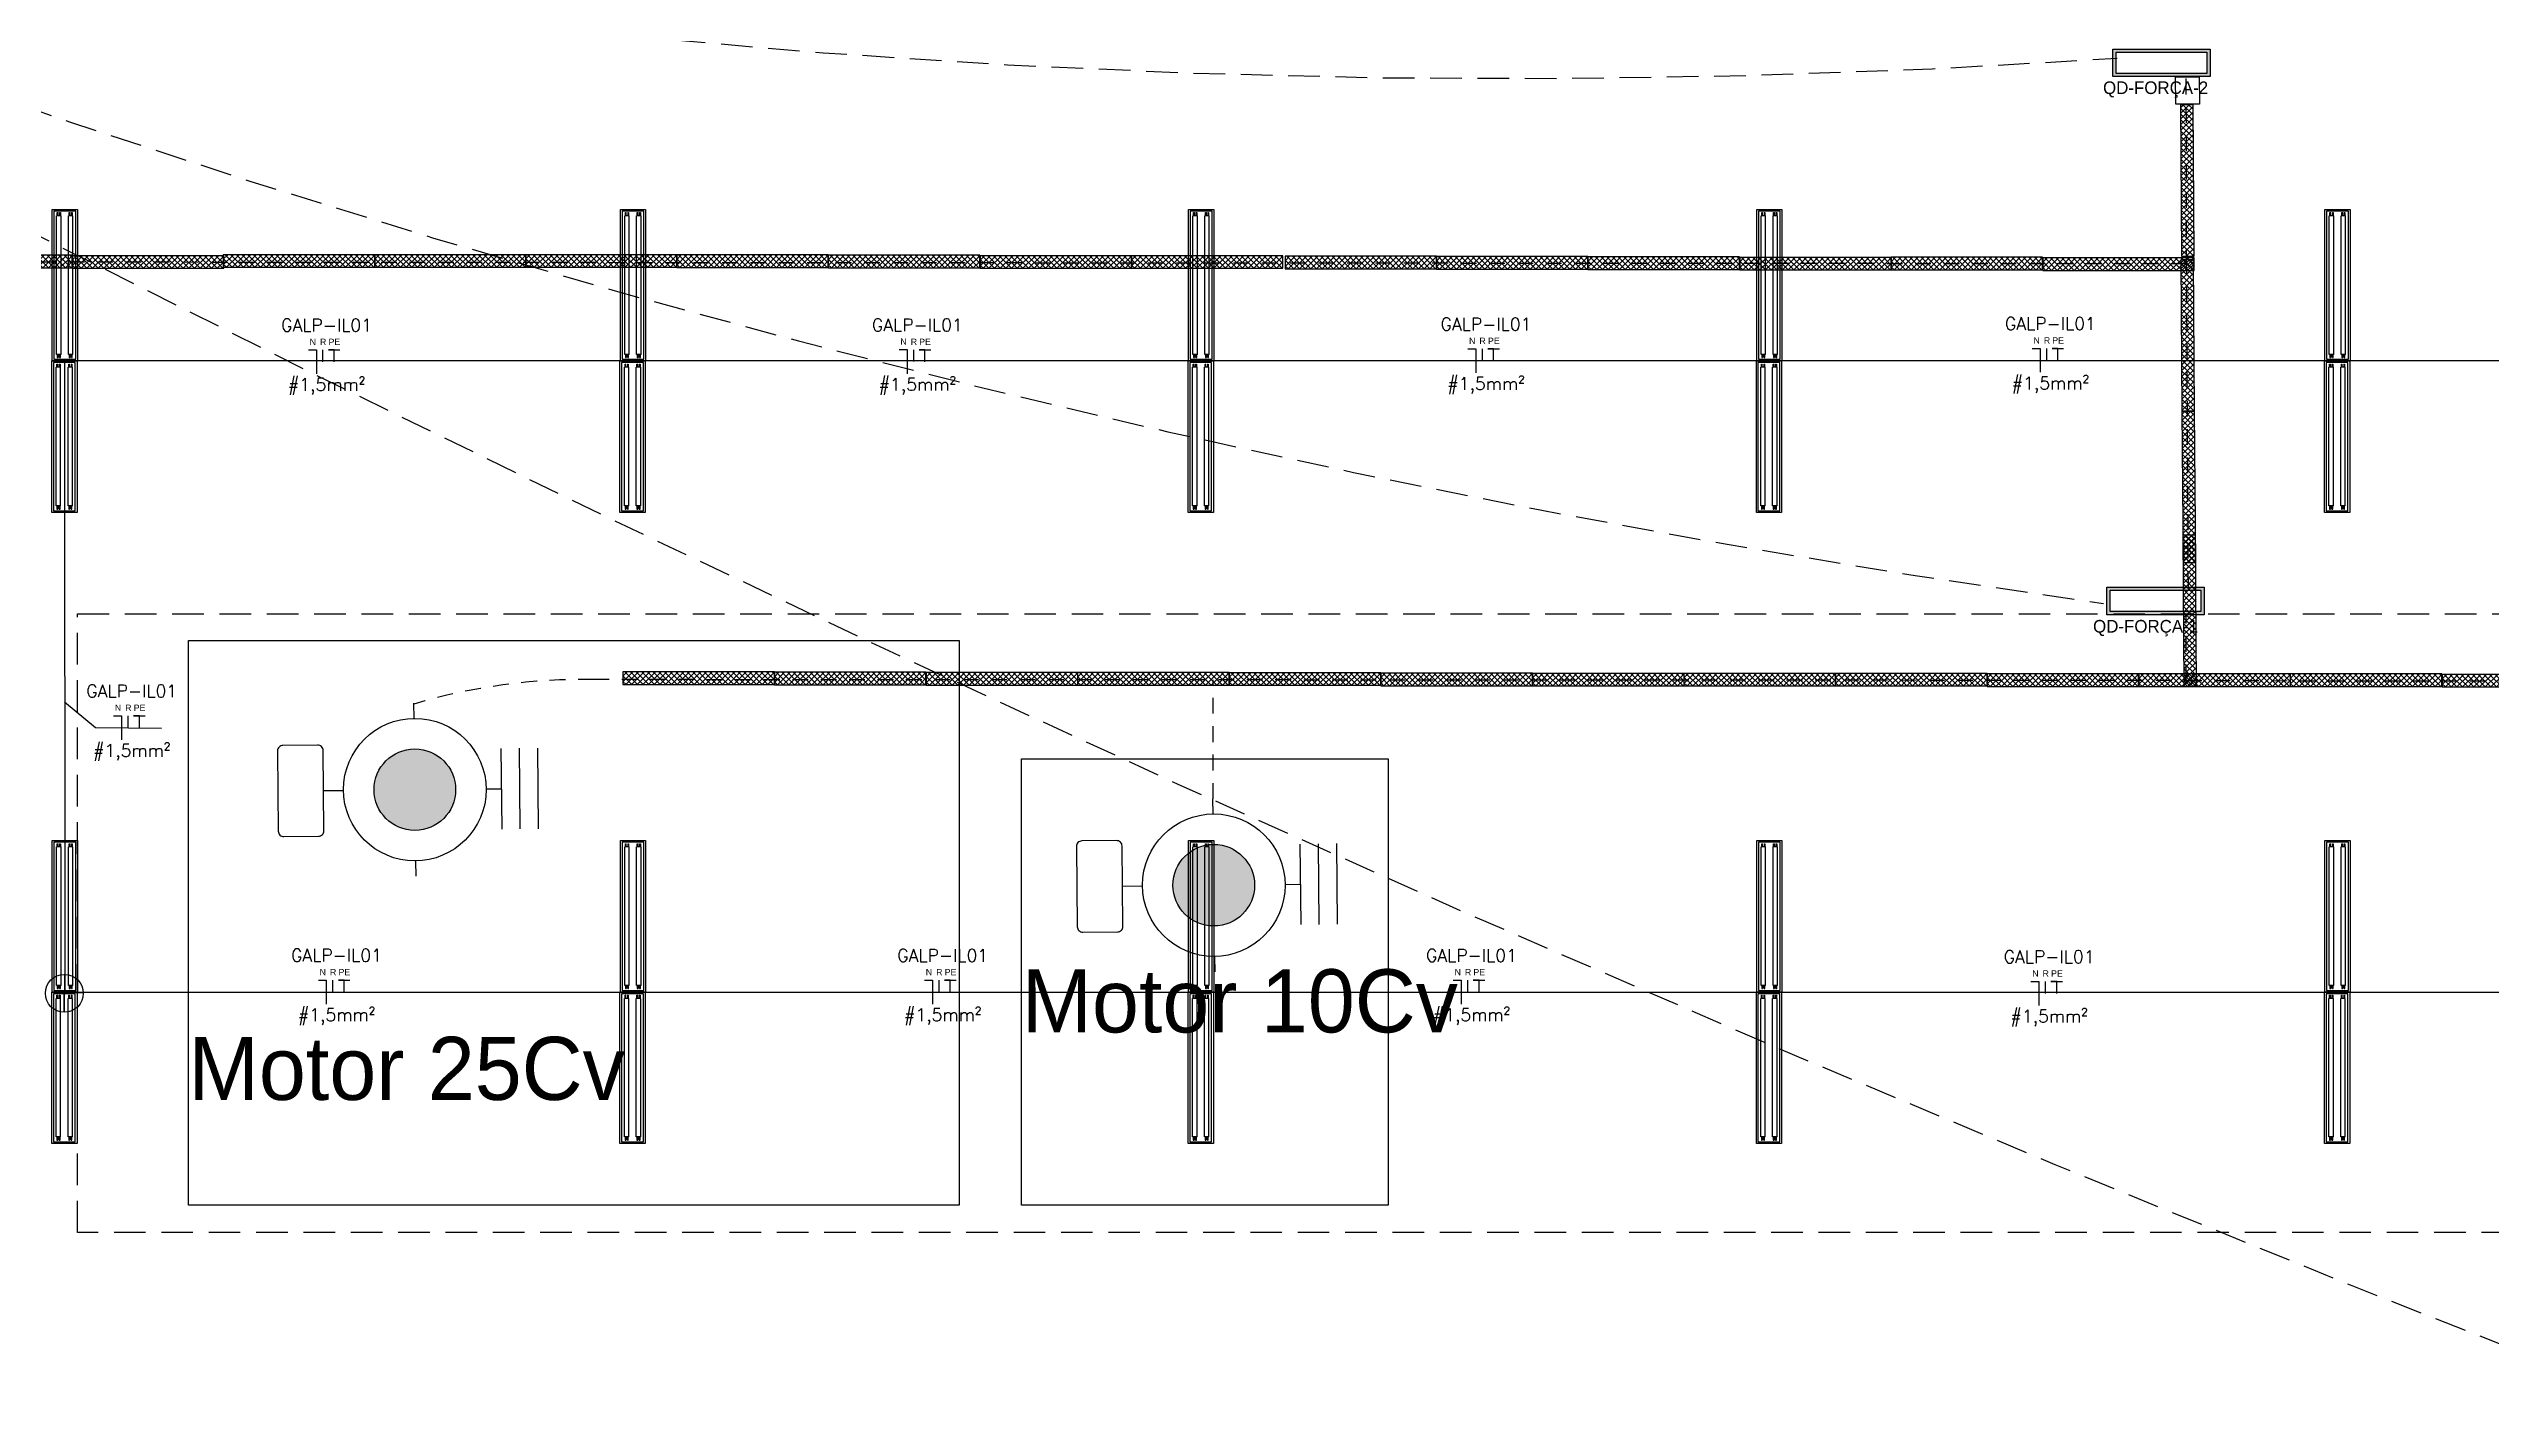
# Model space of a CAD drawing. Header units: metres. Extents: x 2442 to 5008, y 1070 to 2228.
# Drawn here: x 2476.5 to 2495.85, y 1100.09 to 1110.85 of the extents above; entities that cross this region are included whole.
import ezdxf
from ezdxf.enums import TextEntityAlignment as Align

# ---------------------------------------------------------------- set-up
doc = ezdxf.new("R2010")
doc.units = ezdxf.units.M
doc.linetypes.add('HIDDEN', pattern=[0.375, 0.25, -0.125])
doc.linetypes.add('HIDDEN2', pattern=[0.1875, 0.125, -0.0625])
for name, color, linetype in [('ARQ LAYOUT', 252, 'Continuous'), ('ARQ_ELÉTRODUTOS', 2, 'Continuous'), ('ARQ_LAYOUT', 8, 'Continuous'), ('ARQ_TOMADAS', 30, 'Continuous'), ('ELETROCALHA', 1, 'Continuous'), ('FIACAO', 7, 'Continuous'), ('HATCH_ELETRODUTOS', 7, 'Continuous'), ('INDICACAO_BIT_FIACAO', 10, 'Continuous'), ('INDICACAO_CIRCUITO_FIA', 7, 'Continuous'), ('LINHA_DE_CHAMADA', 7, 'Continuous'), ('LUMINÁRIAS RESIDENCIAL', 150, 'Continuous'), ('QGBT', 7, 'Continuous'), ('QUADROS', 102, 'Continuous')]:
    doc.layers.add(name, color=color, linetype=linetype)
doc.styles.add('ARIAL', font='arial.ttf')
doc.styles.add('LOGO 02', font='')
doc.styles.add('ROMANS', font='ROMANS.SHX')
doc.styles.get("Standard").update_dxf_attribs({"font": 'arial.ttf'})
doc.styles.get('LOGO 02').set_extended_font_data('Bella Donna')
doc.linetypes.add('ELETROCALHA', pattern='A,0.5,-0.2,["=",Standard,S=0.18,R=0,X=-0.15,Y=-0.08],0', length=0.7)

# ---------------------------------------------------------------- blocks, each defined once
blk = doc.blocks.new('*U368', base_point=(827.839, 596.659))
at = {"ltscale": 0.035}
for p, q in [((827.252, 596.745), (827.252, 596.572)), ((828.426, 596.745), (827.252, 596.745)), ((828.426, 596.572), (828.426, 596.745)), ((827.252, 596.572), (828.426, 596.572)), ((827.264, 596.718), (827.289, 596.718)), ((827.264, 596.711), (827.264, 596.718)), ((827.264, 596.711), (827.289, 596.711)), ((827.264, 596.693), (827.264, 596.7)), ((827.289, 596.7), (827.264, 596.7)), ((827.289, 596.693), (827.264, 596.693)), ((827.264, 596.624), (827.289, 596.624)), ((827.264, 596.618), (827.264, 596.624)), ((827.264, 596.618), (827.289, 596.618)), ((827.264, 596.599), (827.264, 596.606)), ((827.289, 596.606), (827.264, 596.606)), ((827.289, 596.599), (827.264, 596.599)), ((828.387, 596.723), (827.289, 596.723)), ((827.289, 596.723), (827.289, 596.688)), ((828.387, 596.688), (827.289, 596.688)), ((828.387, 596.629), (827.289, 596.629)), ((827.289, 596.629), (827.289, 596.594)), ((828.387, 596.594), (827.289, 596.594)), ((828.387, 596.723), (828.387, 596.688)), ((828.412, 596.718), (828.387, 596.718)), ((828.412, 596.711), (828.387, 596.711)), ((828.387, 596.7), (828.412, 596.7)), ((828.387, 596.693), (828.412, 596.693)), ((828.387, 596.629), (828.387, 596.594)), ((828.412, 596.624), (828.387, 596.624)), ((828.412, 596.618), (828.387, 596.618)), ((828.387, 596.606), (828.412, 596.606)), ((828.387, 596.599), (828.412, 596.599)), ((828.412, 596.711), (828.412, 596.718)), ((828.412, 596.693), (828.412, 596.7)), ((828.412, 596.618), (828.412, 596.624)), ((828.412, 596.599), (828.412, 596.606))]:
    blk.add_line(p, q, dxfattribs=at)
blk.add_lwpolyline([(827.239, 596.759), (828.439, 596.759), (828.439, 596.559), (827.239, 596.559)], close=True)
blk = doc.blocks.new('*U369')
at = {"layer": 'LUMINÁRIAS RESIDENCIAL', "ltscale": 50}
blk.add_blockref('*U368', (0, 0), dxfattribs=at)
blk = doc.blocks.new('*U370')
at = {"color": 0, "linetype": 'ByBlock', "lineweight": -2, "transparency": 16777216}
for p in [(10, 18), (15, 18), (10, 13.5), (15, 13.5), (10, 9), (15, 9), (10, 4.5), (15, 4.5), (10, 0), (15, 0)]:
    blk.add_blockref('*U369', p, dxfattribs=at)
blk = doc.blocks.new('*U371', base_point=(827.839, 596.659))
at = {"ltscale": 0.035}
for p, q in [((827.252, 596.745), (827.252, 596.572)), ((828.426, 596.745), (827.252, 596.745)), ((828.426, 596.572), (828.426, 596.745)), ((827.252, 596.572), (828.426, 596.572)), ((827.264, 596.718), (827.289, 596.718)), ((827.264, 596.711), (827.264, 596.718)), ((827.264, 596.711), (827.289, 596.711)), ((827.264, 596.693), (827.264, 596.7)), ((827.289, 596.7), (827.264, 596.7)), ((827.289, 596.693), (827.264, 596.693)), ((827.264, 596.624), (827.289, 596.624)), ((827.264, 596.618), (827.264, 596.624)), ((827.264, 596.618), (827.289, 596.618)), ((827.264, 596.599), (827.264, 596.606)), ((827.289, 596.606), (827.264, 596.606)), ((827.289, 596.599), (827.264, 596.599)), ((828.387, 596.723), (827.289, 596.723)), ((827.289, 596.723), (827.289, 596.688)), ((828.387, 596.688), (827.289, 596.688)), ((828.387, 596.629), (827.289, 596.629)), ((827.289, 596.629), (827.289, 596.594)), ((828.387, 596.594), (827.289, 596.594)), ((828.387, 596.723), (828.387, 596.688)), ((828.412, 596.718), (828.387, 596.718)), ((828.412, 596.711), (828.387, 596.711)), ((828.387, 596.7), (828.412, 596.7)), ((828.387, 596.693), (828.412, 596.693)), ((828.387, 596.629), (828.387, 596.594)), ((828.412, 596.624), (828.387, 596.624)), ((828.412, 596.618), (828.387, 596.618)), ((828.387, 596.606), (828.412, 596.606)), ((828.387, 596.599), (828.412, 596.599)), ((828.412, 596.711), (828.412, 596.718)), ((828.412, 596.693), (828.412, 596.7)), ((828.412, 596.618), (828.412, 596.624)), ((828.412, 596.599), (828.412, 596.606))]:
    blk.add_line(p, q, dxfattribs=at)
blk.add_lwpolyline([(827.239, 596.759), (828.439, 596.759), (828.439, 596.559), (827.239, 596.559)], close=True)
blk = doc.blocks.new('*U372')
at = {"layer": 'LUMINÁRIAS RESIDENCIAL', "ltscale": 50}
blk.add_blockref('*U371', (0, 0), dxfattribs=at)
blk = doc.blocks.new('*U373')
at = {"color": 0, "linetype": 'ByBlock', "lineweight": -2, "transparency": 16777216}
for p in [(10, 18), (15, 18), (10, 13.5), (15, 13.5), (10, 9), (15, 9), (10, 4.5), (15, 4.5), (10, 0), (15, 0)]:
    blk.add_blockref('*U372', p, dxfattribs=at)
blk = doc.blocks.new('A$C5c12d58d')
at = {"layer": 'ARQ_ELÉTRODUTOS'}
blk.add_circle((0, 0), 0.15, dxfattribs=at)
blk = doc.blocks.new('A$C97385c09')
at = {"layer": 'ARQ_ELÉTRODUTOS'}
for p, q in [((-0.384, -2.049), (-0.386, -2.349)), ((-0.386, -2.349), (-0.386, -2.193)), ((-0.386, -2.193), (-0.237, -2.193))]:
    blk.add_line(p, q, dxfattribs=at)
blk.add_blockref('A$C5c12d58d', (-0.386, -2.199), dxfattribs=at)
blk = doc.blocks.new('A$C48e83005')
at = {"layer": 'ARQ_ELÉTRODUTOS'}
blk.add_blockref('A$C97385c09', (0.38, 2.188), dxfattribs=at)
blk = doc.blocks.new('A$C1f97de24')
at = {"layer": 'ARQ_ELÉTRODUTOS'}
blk.add_blockref('A$C48e83005', (0, 0), dxfattribs=at)
blk = doc.blocks.new('A$C98eb1bb1')
at = {"layer": 'ARQ_ELÉTRODUTOS'}
blk.add_blockref('A$C1f97de24', (0, 0), dxfattribs=at)
blk = doc.blocks.new('G$C850AD49E')
h = blk.add_hatch(color=256)
h.dxf.hatch_style = 1
h.paths.add_polyline_path([(0.261, 0.074), (-0.261, 0.074), (-0.261, -0.074), (0.261, -0.074)])
h.paths.add_polyline_path([(0.243, 0.057), (0.243, -0.057), (-0.243, -0.057), (-0.243, 0.057)], flags=16)
for points in [[(-0.261, 0.074), (0.261, 0.074), (0.261, -0.074), (-0.261, -0.074)], [(-0.243, 0.057), (0.243, 0.057), (0.243, -0.057), (-0.243, -0.057)]]:
    blk.add_lwpolyline(points, close=True)
blk = doc.blocks.new('QD005')
blk.add_blockref('G$C850AD49E', (0, 0))
blk = doc.blocks.new('A$C5d1b4bfc')
at = {"layer": 'QUADROS', "xscale": 1.477907102973111, "yscale": 1.477907102973111, "zscale": 1.477907102973111, "rotation": 270}
blk.add_blockref('QD005', (0.768, 1.491), dxfattribs=at)
blk = doc.blocks.new('A$C73ec48bc')
at = {"layer": 'QGBT', "rotation": 270}
blk.add_blockref('A$C5d1b4bfc', (-1.502, 0.776), dxfattribs=at)
blk = doc.blocks.new('*U1136', base_point=(1427.3713, 179.8571))
h = blk.add_hatch(color=256)
h.dxf.hatch_style = 1
h.paths.add_polyline_path([(1427.3266, 179.9571, 1), (1427.4161, 179.9571, 1)])
at = {"ltscale": 0.035}
for p, q in [((1427.3272, 180.0918), (1427.4155, 180.0918)), ((1427.3272, 180.0718), (1427.4155, 180.0718)), ((1427.3272, 180.0518), (1427.4155, 180.0518))]:
    blk.add_line(p, q, dxfattribs=at)
blk.add_line((1427.3713, 179.8571), (1427.3713, 179.879))
at = {"linetype": 'ByBlock'}
for points in [[(1427.3713, 180.0353), (1427.3713, 180.0518)], [(1427.2932, 179.9571), (1427.2766, 179.9571)], [(1427.4495, 179.9571), (1427.4661, 179.9571)]]:
    blk.add_lwpolyline(points, dxfattribs=at)
blk.add_lwpolyline([(1427.3274, 179.8071), (1427.4153, 179.8071, 0.414214), (1427.4213, 179.8131), (1427.4213, 179.8511, 0.414214), (1427.4153, 179.8571), (1427.3274, 179.8571, 0.414214), (1427.3213, 179.8511), (1427.3213, 179.8131, 0.414214)], format="xyb", close=True)
at = {"ltscale": 0.035}
blk.add_circle((1427.3713, 179.9571), 0.0781, dxfattribs=at)
blk.add_circle((1427.3713, 179.9571), 0.0447)
blk = doc.blocks.new('*U1138', base_point=(1427.3713, 179.8571))
h = blk.add_hatch(color=256)
h.dxf.hatch_style = 1
h.paths.add_polyline_path([(1427.3266, 179.9571, 1), (1427.4161, 179.9571, 1)])
at = {"ltscale": 0.035}
for p, q in [((1427.3272, 180.0918), (1427.4155, 180.0918)), ((1427.3272, 180.0718), (1427.4155, 180.0718)), ((1427.3272, 180.0518), (1427.4155, 180.0518))]:
    blk.add_line(p, q, dxfattribs=at)
blk.add_line((1427.3713, 179.8571), (1427.3713, 179.879))
at = {"linetype": 'ByBlock'}
for points in [[(1427.3713, 180.0353), (1427.3713, 180.0518)], [(1427.2932, 179.9571), (1427.2766, 179.9571)], [(1427.4495, 179.9571), (1427.4661, 179.9571)]]:
    blk.add_lwpolyline(points, dxfattribs=at)
blk.add_lwpolyline([(1427.3274, 179.8071), (1427.4153, 179.8071, 0.414214), (1427.4213, 179.8131), (1427.4213, 179.8511, 0.414214), (1427.4153, 179.8571), (1427.3274, 179.8571, 0.414214), (1427.3213, 179.8511), (1427.3213, 179.8131, 0.414214)], format="xyb", close=True)
at = {"ltscale": 0.035}
blk.add_circle((1427.3713, 179.9571), 0.0781, dxfattribs=at)
blk.add_circle((1427.3713, 179.9571), 0.0447)

msp = doc.modelspace()

# ---------------------------------------------------------------- hatches: boundary and pattern name
at = {"layer": 'HATCH_ELETRODUTOS'}
h = msp.add_hatch(dxfattribs=at)
h.set_pattern_fill('ANSI37', color=140, scale=0.01, angle=-89.5846, style=0)
h.set_pattern_definition([(315.415353, (2263.31849, 2542.511207), (0.0222873009, 0.0226127999), []), (45.415353, (2263.31849, 2542.511207), (-0.0226127999, 0.0222873009), [])])
h.paths.add_polyline_path([(2493.386, 1110.401), (2493.395, 1109.201), (2493.495, 1109.202), (2493.486, 1110.402)])
h = msp.add_hatch(dxfattribs=at)
h.set_pattern_fill('ANSI37', color=140, scale=0.01, style=0)
h.set_pattern_definition([(45, (1041.748236, 889.42914), (-0.0224506403, 0.0224506403), []), (135, (1041.748236, 889.42914), (-0.0224506403, -0.0224506403), [])])
h.paths.add_polyline_path([(2475.488, 1109.109), (2476.688, 1109.109), (2476.688, 1109.209), (2475.488, 1109.209)])
h = msp.add_hatch(dxfattribs=at)
h.set_pattern_fill('ANSI37', color=140, scale=0.01, style=0)
h.set_pattern_definition([(45, (1042.948687, 889.426276), (-0.0224506403, 0.0224506403), []), (135, (1042.948687, 889.426276), (-0.0224506403, -0.0224506403), [])])
h.paths.add_polyline_path([(2476.689, 1109.106), (2477.889, 1109.106), (2477.889, 1109.206), (2476.689, 1109.206)])
h = msp.add_hatch(dxfattribs=at)
h.set_pattern_fill('ANSI37', color=140, scale=0.01, style=0)
h.set_pattern_definition([(45, (1044.144886, 889.43451), (-0.0224506403, 0.0224506403), []), (135, (1044.144886, 889.43451), (-0.0224506403, -0.0224506403), [])])
h.paths.add_polyline_path([(2477.885, 1109.114), (2479.085, 1109.114), (2479.085, 1109.214), (2477.885, 1109.214)])
h = msp.add_hatch(dxfattribs=at)
h.set_pattern_fill('ANSI37', color=140, scale=0.01, style=0)
h.set_pattern_definition([(45, (1045.343677, 889.434668), (-0.0224506403, 0.0224506403), []), (135, (1045.343677, 889.434668), (-0.0224506403, -0.0224506403), [])])
h.paths.add_polyline_path([(2479.084, 1109.114), (2480.284, 1109.114), (2480.284, 1109.214), (2479.084, 1109.214)])
h = msp.add_hatch(dxfattribs=at)
h.set_pattern_fill('ANSI37', color=140, scale=0.01, style=0)
h.set_pattern_definition([(45, (1046.538226, 889.434356), (-0.0224506403, 0.0224506403), []), (135, (1046.538226, 889.434356), (-0.0224506403, -0.0224506403), [])])
h.paths.add_polyline_path([(2480.278, 1109.114), (2481.478, 1109.114), (2481.478, 1109.214), (2480.278, 1109.214)])
h = msp.add_hatch(dxfattribs=at)
h.set_pattern_fill('ANSI37', color=140, scale=0.01, style=0)
h.set_pattern_definition([(45, (1047.736448, 889.43197), (-0.0224506403, 0.0224506403), []), (135, (1047.736448, 889.43197), (-0.0224506403, -0.0224506403), [])])
h.paths.add_polyline_path([(2481.477, 1109.112), (2482.677, 1109.112), (2482.677, 1109.212), (2481.477, 1109.212)])
h = msp.add_hatch(dxfattribs=at)
h.set_pattern_fill('ANSI37', color=140, scale=0.01, style=0)
h.set_pattern_definition([(45, (1048.936898, 889.429107), (-0.0224506403, 0.0224506403), []), (135, (1048.936898, 889.429107), (-0.0224506403, -0.0224506403), [])])
h.paths.add_polyline_path([(2482.677, 1109.109), (2483.877, 1109.109), (2483.877, 1109.209), (2482.677, 1109.209)])
h = msp.add_hatch(dxfattribs=at)
h.set_pattern_fill('ANSI37', color=140, scale=0.01, style=0)
h.set_pattern_definition([(45, (1050.13905, 889.42653), (-0.0224506403, 0.0224506403), []), (135, (1050.13905, 889.42653), (-0.0224506403, -0.0224506403), [])])
h.paths.add_polyline_path([(2483.879, 1109.106), (2485.079, 1109.106), (2485.079, 1109.206), (2483.879, 1109.206)])
h = msp.add_hatch(dxfattribs=at)
h.set_pattern_fill('ANSI37', color=140, scale=0.01, style=0)
h.set_pattern_definition([(45, (1051.33784, 889.42669), (-0.0224506403, 0.0224506403), []), (135, (1051.33784, 889.42669), (-0.0224506403, -0.0224506403), [])])
h.paths.add_polyline_path([(2485.078, 1109.106), (2486.278, 1109.106), (2486.278, 1109.206), (2485.078, 1109.206)])
h = msp.add_hatch(dxfattribs=at)
h.set_pattern_fill('ANSI37', color=140, scale=0.01, style=0)
h.set_pattern_definition([(45, (1052.554298, 889.42154), (-0.0224506403, 0.0224506403), []), (135, (1052.554298, 889.42154), (-0.0224506403, -0.0224506403), [])])
h.paths.add_polyline_path([(2486.295, 1109.101), (2487.495, 1109.101), (2487.495, 1109.201), (2486.295, 1109.201)])
h = msp.add_hatch(dxfattribs=at)
h.set_pattern_fill('ANSI37', color=140, scale=0.01, style=0)
h.set_pattern_definition([(45, (1053.75252, 889.419156), (-0.0224506403, 0.0224506403), []), (135, (1053.75252, 889.419156), (-0.0224506403, -0.0224506403), [])])
h.paths.add_polyline_path([(2487.493, 1109.099), (2488.693, 1109.099), (2488.693, 1109.199), (2487.493, 1109.199)])
h = msp.add_hatch(dxfattribs=at)
h.set_pattern_fill('ANSI37', color=140, scale=0.01, style=0)
h.set_pattern_definition([(45, (1054.95297, 889.416292), (-0.0224506403, 0.0224506403), []), (135, (1054.95297, 889.416292), (-0.0224506403, -0.0224506403), [])])
h.paths.add_polyline_path([(2488.693, 1109.096), (2489.893, 1109.096), (2489.893, 1109.196), (2488.693, 1109.196)])
h = msp.add_hatch(dxfattribs=at)
h.set_pattern_fill('ANSI37', color=140, scale=0.01, style=0)
h.set_pattern_definition([(45, (1056.15512, 889.413715), (-0.0224506403, 0.0224506403), []), (135, (1056.15512, 889.413715), (-0.0224506403, -0.0224506403), [])])
h.paths.add_polyline_path([(2489.895, 1109.093), (2491.095, 1109.093), (2491.095, 1109.193), (2489.895, 1109.193)])
h = msp.add_hatch(dxfattribs=at)
h.set_pattern_fill('ANSI37', color=140, scale=0.01, style=0)
h.set_pattern_definition([(45, (1057.353912, 889.413874), (-0.0224506403, 0.0224506403), []), (135, (1057.353912, 889.413874), (-0.0224506403, -0.0224506403), [])])
h.paths.add_polyline_path([(2491.094, 1109.094), (2492.294, 1109.094), (2492.294, 1109.194), (2491.094, 1109.194)])
h = msp.add_hatch(dxfattribs=at)
h.set_pattern_fill('ANSI37', color=140, scale=0.01, style=0)
h.set_pattern_definition([(45, (1058.555296, 889.410795), (-0.0224506403, 0.0224506403), []), (135, (1058.555296, 889.410795), (-0.0224506403, -0.0224506403), [])])
h.paths.add_polyline_path([(2492.295, 1109.09), (2493.495, 1109.09), (2493.495, 1109.19), (2492.295, 1109.19)])
h = msp.add_hatch(dxfattribs=at)
h.set_pattern_fill('ANSI37', color=140, scale=0.01, angle=-89.5846, style=0)
h.set_pattern_definition([(315.415353, (2263.32197, 2541.2825), (0.0222873009, 0.0226127999), []), (45.415353, (2263.32197, 2541.2825), (-0.0226127999, 0.0222873009), [])])
h.paths.add_polyline_path([(2493.389, 1109.172), (2493.398, 1107.973), (2493.498, 1107.973), (2493.489, 1109.173)])
h = msp.add_hatch(dxfattribs=at)
h.set_pattern_fill('ANSI37', color=140, scale=0.01, angle=-89.5846, style=0)
h.set_pattern_definition([(315.415353, (2263.33082, 2540.08374), (0.0222873009, 0.0226127999), []), (45.415353, (2263.33082, 2540.08374), (-0.0226127999, 0.0222873009), [])])
h.paths.add_polyline_path([(2493.398, 1107.974), (2493.407, 1106.774), (2493.507, 1106.774), (2493.498, 1107.974)])
h = msp.add_hatch(dxfattribs=at)
h.set_pattern_fill('ANSI37', color=140, scale=0.01, angle=-89.5846, style=0)
h.set_pattern_definition([(315.415353, (2263.33827, 2539.101514), (0.0222873009, 0.0226127999), []), (45.415353, (2263.33827, 2539.101514), (-0.0226127999, 0.0222873009), [])])
h.paths.add_polyline_path([(2493.406, 1106.991), (2493.414, 1105.792), (2493.514, 1105.792), (2493.506, 1106.992)])
h = msp.add_hatch(dxfattribs=at)
h.set_pattern_fill('ANSI37', color=140, scale=0.01, style=0)
h.set_pattern_definition([(45, (1047.30949, 886.12878), (-0.0224506403, 0.0224506403), []), (135, (1047.30949, 886.12878), (-0.0224506403, -0.0224506403), [])])
h.paths.add_polyline_path([(2481.05, 1105.808), (2482.25, 1105.808), (2482.25, 1105.908), (2481.05, 1105.908)])
h = msp.add_hatch(dxfattribs=at)
h.set_pattern_fill('ANSI37', color=140, scale=0.01, style=0)
h.set_pattern_definition([(45, (1048.50994, 886.125918), (-0.0224506403, 0.0224506403), []), (135, (1048.50994, 886.125918), (-0.0224506403, -0.0224506403), [])])
h.paths.add_polyline_path([(2482.25, 1105.806), (2483.45, 1105.806), (2483.45, 1105.906), (2482.25, 1105.906)])
h = msp.add_hatch(dxfattribs=at)
h.set_pattern_fill('ANSI37', color=140, scale=0.01, style=0)
h.set_pattern_definition([(45, (1049.71209, 886.12334), (-0.0224506403, 0.0224506403), []), (135, (1049.71209, 886.12334), (-0.0224506403, -0.0224506403), [])])
h.paths.add_polyline_path([(2483.452, 1105.803), (2484.652, 1105.803), (2484.652, 1105.903), (2483.452, 1105.903)])
h = msp.add_hatch(dxfattribs=at)
h.set_pattern_fill('ANSI37', color=140, scale=0.01, style=0)
h.set_pattern_definition([(45, (1050.91088, 886.1235), (-0.0224506403, 0.0224506403), []), (135, (1050.91088, 886.1235), (-0.0224506403, -0.0224506403), [])])
h.paths.add_polyline_path([(2484.651, 1105.803), (2485.851, 1105.803), (2485.851, 1105.903), (2484.651, 1105.903)])
h = msp.add_hatch(dxfattribs=at)
h.set_pattern_fill('ANSI37', color=140, scale=0.01, style=0)
h.set_pattern_definition([(45, (1052.112143, 886.12241), (-0.0224506403, 0.0224506403), []), (135, (1052.112143, 886.12241), (-0.0224506403, -0.0224506403), [])])
h.paths.add_polyline_path([(2485.852, 1105.802), (2487.052, 1105.802), (2487.052, 1105.902), (2485.852, 1105.902)])
h = msp.add_hatch(dxfattribs=at)
h.set_pattern_fill('ANSI37', color=140, scale=0.01, style=0)
h.set_pattern_definition([(45, (1053.312594, 886.119548), (-0.0224506403, 0.0224506403), []), (135, (1053.312594, 886.119548), (-0.0224506403, -0.0224506403), [])])
h.paths.add_polyline_path([(2487.053, 1105.799), (2488.253, 1105.799), (2488.253, 1105.899), (2487.053, 1105.899)])
h = msp.add_hatch(dxfattribs=at)
h.set_pattern_fill('ANSI37', color=140, scale=0.01, style=0)
h.set_pattern_definition([(45, (1054.514745, 886.11697), (-0.0224506403, 0.0224506403), []), (135, (1054.514745, 886.11697), (-0.0224506403, -0.0224506403), [])])
h.paths.add_polyline_path([(2488.255, 1105.797), (2489.455, 1105.797), (2489.455, 1105.897), (2488.255, 1105.897)])
h = msp.add_hatch(dxfattribs=at)
h.set_pattern_fill('ANSI37', color=140, scale=0.01, style=0)
h.set_pattern_definition([(45, (1055.713536, 886.11713), (-0.0224506403, 0.0224506403), []), (135, (1055.713536, 886.11713), (-0.0224506403, -0.0224506403), [])])
h.paths.add_polyline_path([(2489.454, 1105.797), (2490.654, 1105.797), (2490.654, 1105.897), (2489.454, 1105.897)])
h = msp.add_hatch(dxfattribs=at)
h.set_pattern_fill('ANSI37', color=140, scale=0.01, style=0)
h.set_pattern_definition([(45, (1056.914307, 886.117377), (-0.0224506403, 0.0224506403), []), (135, (1056.914307, 886.117377), (-0.0224506403, -0.0224506403), [])])
h.paths.add_polyline_path([(2490.655, 1105.797), (2491.855, 1105.797), (2491.855, 1105.897), (2490.655, 1105.897)])
h = msp.add_hatch(dxfattribs=at)
h.set_pattern_fill('ANSI37', color=140, scale=0.01, style=0)
h.set_pattern_definition([(45, (1058.114757, 886.114514), (-0.0224506403, 0.0224506403), []), (135, (1058.114757, 886.114514), (-0.0224506403, -0.0224506403), [])])
h.paths.add_polyline_path([(2491.855, 1105.794), (2493.055, 1105.794), (2493.055, 1105.894), (2491.855, 1105.894)])
h = msp.add_hatch(dxfattribs=at)
h.set_pattern_fill('ANSI37', color=140, scale=0.01, style=0)
h.set_pattern_definition([(45, (1059.316908, 886.111936), (-0.0224506403, 0.0224506403), []), (135, (1059.316908, 886.111936), (-0.0224506403, -0.0224506403), [])])
h.paths.add_polyline_path([(2493.057, 1105.792), (2494.257, 1105.792), (2494.257, 1105.892), (2493.057, 1105.892)])
h = msp.add_hatch(dxfattribs=at)
h.set_pattern_fill('ANSI37', color=140, scale=0.01, style=0)
h.set_pattern_definition([(45, (1060.5157, 886.112096), (-0.0224506403, 0.0224506403), []), (135, (1060.5157, 886.112096), (-0.0224506403, -0.0224506403), [])])
h.paths.add_polyline_path([(2494.256, 1105.792), (2495.456, 1105.792), (2495.456, 1105.892), (2494.256, 1105.892)])
h = msp.add_hatch(dxfattribs=at)
h.set_pattern_fill('ANSI37', color=140, scale=0.01, style=0)
h.set_pattern_definition([(45, (1061.720113, 886.109076), (-0.0224506403, 0.0224506403), []), (135, (1061.720113, 886.109076), (-0.0224506403, -0.0224506403), [])])
h.paths.add_polyline_path([(2495.46, 1105.789), (2496.66, 1105.789), (2496.66, 1105.889), (2495.46, 1105.889)])

# ---------------------------------------------------------------- linework, layer by layer
at = {"layer": 'ARQ LAYOUT', "linetype": 'HIDDEN'}
msp.add_lwpolyline([(2476.73, 1101.468), (2476.73, 1106.368), (2501.995, 1106.368), (2501.995, 1109.568), (2509.895, 1109.568), (2509.895, 1101.468), (2476.73, 1101.468)], dxfattribs=at)
at = {"layer": 'ARQ LAYOUT'}
for points in [[(2477.61, 1106.156), (2483.712, 1106.156), (2483.712, 1101.683), (2477.61, 1101.683)], [(2484.208, 1105.22), (2487.11, 1105.22), (2487.11, 1101.683), (2484.208, 1101.683)]]:
    msp.add_lwpolyline(points, close=True, dxfattribs=at)
at = {"layer": 'ARQ_ELÉTRODUTOS'}
for p, q in [((2508.227, 1108.372), (2476.527, 1108.372)), ((2476.628, 1108.372), (2476.63, 1103.374)), ((2476.527, 1103.372), (2508.23, 1103.372))]:
    msp.add_line(p, q, dxfattribs=at)
at = {"layer": 'ARQ_ELÉTRODUTOS', "linetype": 'HIDDEN'}
for centre, radius, start, end in [((2505.073, 1194.248), 88.655, 246.44572, 262.02698), ((2488.067, 1182.635), 72.026, 255.18539, 273.83571), ((2578.489, 1309.871), 224.991, 241.07147, 251.35905)]:
    msp.add_arc(centre, radius, start, end, dxfattribs=at)
at = {"layer": 'ARQ_TOMADAS', "linetype": 'HIDDEN2', "lineweight": -3}
for p, q in [((2493.435, 1109.134), (2493.432, 1110.621)), ((2493.435, 1109.141), (2474.326, 1109.156)), ((2493.449, 1106.582), (2493.435, 1109.134)), ((2493.432, 1105.843), (2493.432, 1106.372)), ((2480.817, 1105.85), (2493.432, 1105.843)), ((2485.724, 1104.903), (2485.725, 1105.846)), ((2493.431, 1105.84), (2505.44, 1105.823))]:
    msp.add_line(p, q, dxfattribs=at)
at = {"layer": 'ARQ_TOMADAS', "color": 4, "lineweight": -3}
msp.add_lwpolyline([(2493.536, 1110.406), (2493.349, 1110.406), (2493.348, 1110.624), (2493.535, 1110.624)], close=True, dxfattribs=at)
at = {"layer": 'ARQ_TOMADAS', "linetype": 'HIDDEN2', "lineweight": -3}
msp.add_arc((2480.74, 1101.126), 4.723, 89.0346, 106.5603, dxfattribs=at)
at = {"layer": 'ELETROCALHA', "color": 140, "linetype": 'ELETROCALHA'}
for points in [[(2493.386, 1110.401), (2493.395, 1109.201), (2493.495, 1109.202), (2493.486, 1110.402)], [(2475.488, 1109.109), (2476.688, 1109.109), (2476.688, 1109.209), (2475.488, 1109.209)], [(2476.689, 1109.106), (2477.889, 1109.106), (2477.889, 1109.206), (2476.689, 1109.206)], [(2477.885, 1109.114), (2479.085, 1109.114), (2479.085, 1109.214), (2477.885, 1109.214)], [(2479.084, 1109.114), (2480.284, 1109.114), (2480.284, 1109.214), (2479.084, 1109.214)], [(2480.278, 1109.114), (2481.478, 1109.114), (2481.478, 1109.214), (2480.278, 1109.214)], [(2481.477, 1109.112), (2482.677, 1109.112), (2482.677, 1109.212), (2481.477, 1109.212)], [(2482.677, 1109.109), (2483.877, 1109.109), (2483.877, 1109.209), (2482.677, 1109.209)], [(2483.879, 1109.106), (2485.079, 1109.106), (2485.079, 1109.206), (2483.879, 1109.206)], [(2485.078, 1109.106), (2486.278, 1109.106), (2486.278, 1109.206), (2485.078, 1109.206)], [(2486.295, 1109.101), (2487.495, 1109.101), (2487.495, 1109.201), (2486.295, 1109.201)], [(2487.493, 1109.099), (2488.693, 1109.099), (2488.693, 1109.199), (2487.493, 1109.199)], [(2488.693, 1109.096), (2489.893, 1109.096), (2489.893, 1109.196), (2488.693, 1109.196)], [(2489.895, 1109.093), (2491.095, 1109.093), (2491.095, 1109.193), (2489.895, 1109.193)], [(2491.094, 1109.094), (2492.294, 1109.094), (2492.294, 1109.194), (2491.094, 1109.194)], [(2492.295, 1109.09), (2493.495, 1109.09), (2493.495, 1109.19), (2492.295, 1109.19)], [(2493.389, 1109.172), (2493.398, 1107.973), (2493.498, 1107.973), (2493.489, 1109.173)], [(2493.398, 1107.974), (2493.407, 1106.774), (2493.507, 1106.774), (2493.498, 1107.974)], [(2493.406, 1106.991), (2493.414, 1105.792), (2493.514, 1105.792), (2493.506, 1106.992)], [(2481.05, 1105.808), (2482.25, 1105.808), (2482.25, 1105.908), (2481.05, 1105.908)], [(2482.25, 1105.806), (2483.45, 1105.806), (2483.45, 1105.906), (2482.25, 1105.906)], [(2483.452, 1105.803), (2484.652, 1105.803), (2484.652, 1105.903), (2483.452, 1105.903)], [(2484.651, 1105.803), (2485.851, 1105.803), (2485.851, 1105.903), (2484.651, 1105.903)], [(2485.852, 1105.802), (2487.052, 1105.802), (2487.052, 1105.902), (2485.852, 1105.902)], [(2487.053, 1105.799), (2488.253, 1105.799), (2488.253, 1105.899), (2487.053, 1105.899)], [(2488.255, 1105.797), (2489.455, 1105.797), (2489.455, 1105.897), (2488.255, 1105.897)], [(2489.454, 1105.797), (2490.654, 1105.797), (2490.654, 1105.897), (2489.454, 1105.897)], [(2490.655, 1105.797), (2491.855, 1105.797), (2491.855, 1105.897), (2490.655, 1105.897)], [(2491.855, 1105.794), (2493.055, 1105.794), (2493.055, 1105.894), (2491.855, 1105.894)], [(2493.057, 1105.792), (2494.257, 1105.792), (2494.257, 1105.892), (2493.057, 1105.892)], [(2494.256, 1105.792), (2495.456, 1105.792), (2495.456, 1105.892), (2494.256, 1105.892)], [(2495.46, 1105.789), (2496.66, 1105.789), (2496.66, 1105.889), (2495.46, 1105.889)]]:
    msp.add_lwpolyline(points, close=True, dxfattribs=at)
at = {"layer": 'FIACAO', "color": 4, "lineweight": -3}
for p, q in [((2478.559, 1108.461), (2478.622, 1108.461)), ((2478.622, 1108.461), (2478.622, 1108.271)), ((2483.238, 1108.462), (2483.301, 1108.462)), ((2483.301, 1108.462), (2483.301, 1108.271)), ((2487.742, 1108.468), (2487.805, 1108.468)), ((2487.805, 1108.468), (2487.805, 1108.278)), ((2492.211, 1108.472), (2492.275, 1108.472)), ((2492.275, 1108.472), (2492.275, 1108.282)), ((2477.016, 1105.561), (2477.079, 1105.561)), ((2477.079, 1105.561), (2477.079, 1105.371)), ((2478.638, 1103.467), (2478.701, 1103.467)), ((2478.701, 1103.467), (2478.701, 1103.277)), ((2483.439, 1103.467), (2483.502, 1103.467)), ((2483.502, 1103.467), (2483.502, 1103.277)), ((2487.626, 1103.467), (2487.69, 1103.466)), ((2487.69, 1103.466), (2487.689, 1103.276)), ((2492.202, 1103.456), (2492.265, 1103.456)), ((2492.265, 1103.456), (2492.265, 1103.266))]:
    msp.add_line(p, q, dxfattribs=at)
at = {"layer": 'FIACAO', "lineweight": -3}
for p, q in [((2478.672, 1108.461), (2478.672, 1108.366)), ((2478.764, 1108.46), (2478.718, 1108.46)), ((2483.351, 1108.461), (2483.351, 1108.367)), ((2483.442, 1108.461), (2483.396, 1108.461)), ((2487.855, 1108.468), (2487.855, 1108.373)), ((2487.946, 1108.468), (2487.901, 1108.468)), ((2492.325, 1108.472), (2492.325, 1108.377)), ((2492.416, 1108.471), (2492.37, 1108.471)), ((2477.129, 1105.561), (2477.129, 1105.466)), ((2477.221, 1105.561), (2477.175, 1105.561)), ((2478.751, 1103.467), (2478.751, 1103.372)), ((2478.842, 1103.466), (2478.797, 1103.466)), ((2483.552, 1103.467), (2483.552, 1103.372)), ((2483.643, 1103.466), (2483.597, 1103.466)), ((2487.739, 1103.466), (2487.74, 1103.372)), ((2487.831, 1103.466), (2487.785, 1103.466)), ((2492.315, 1103.456), (2492.315, 1103.361)), ((2492.406, 1103.456), (2492.36, 1103.456))]:
    msp.add_line(p, q, dxfattribs=at)
at = {"layer": 'FIACAO', "color": 3, "lineweight": -3}
for p, q in [((2478.718, 1108.46), (2478.809, 1108.46)), ((2478.764, 1108.365), (2478.764, 1108.46)), ((2483.396, 1108.461), (2483.488, 1108.461)), ((2483.442, 1108.366), (2483.442, 1108.461)), ((2487.901, 1108.468), (2487.992, 1108.468)), ((2487.946, 1108.373), (2487.946, 1108.468)), ((2492.37, 1108.471), (2492.461, 1108.471)), ((2492.416, 1108.376), (2492.416, 1108.471)), ((2477.175, 1105.561), (2477.266, 1105.561)), ((2477.221, 1105.466), (2477.221, 1105.561)), ((2478.797, 1103.466), (2478.888, 1103.466)), ((2478.842, 1103.371), (2478.842, 1103.466)), ((2483.597, 1103.466), (2483.689, 1103.466)), ((2483.643, 1103.371), (2483.643, 1103.466)), ((2487.785, 1103.466), (2487.876, 1103.466)), ((2487.831, 1103.371), (2487.831, 1103.466)), ((2492.36, 1103.456), (2492.452, 1103.456)), ((2492.406, 1103.361), (2492.406, 1103.456))]:
    msp.add_line(p, q, dxfattribs=at)
at = {"layer": 'LINHA_DE_CHAMADA'}
msp.add_lwpolyline([(2476.628, 1105.671), (2476.873, 1105.467), (2477.397, 1105.462)], dxfattribs=at)

# ---------------------------------------------------------------- block references
at = {"rotation": 270.0000000000218}
for name, p in [('*U370', (2476.63, 1118.972)), ('*U373', (2476.627, 1117.772))]:
    msp.add_blockref(name, p, dxfattribs=at)
at = {"layer": 'ARQ_ELÉTRODUTOS', "linetype": 'HIDDEN'}
for p in [(2493.246, 1110.726), (2493.199, 1106.463)]:
    msp.add_blockref('A$C73ec48bc', p, dxfattribs=at)
at = {"layer": 'ARQ_ELÉTRODUTOS'}
msp.add_blockref('A$C98eb1bb1', (2476.632, 1103.373), dxfattribs=at)
at = {"layer": 'ARQ_LAYOUT', "xscale": 7.231179986771563, "yscale": 7.231179986771563, "zscale": 7.231179986771563, "rotation": 270.5971174462543}
for name, p in [('*U1138', (2478.679, 1104.968)), ('*U1136', (2485.007, 1104.211))]:
    msp.add_blockref(name, p, dxfattribs=at)

# ---------------------------------------------------------------- texts
at = {"char_height": 0.5, "attachment_point": 1, "style": 'LOGO 02'}
for s, insert in [('Motor 10Cv', (2484.208, 1103.552)), ('Motor 25Cv', (2477.61, 1103.017))]:
    msp.add_mtext_dynamic_manual_height_columns(s, width=4, gutter_width=20, heights=[0], dxfattribs=dict(at, insert=insert))
at = {"layer": 'ARQ_TOMADAS', "color": 3, "linetype": 'HIDDEN2', "lineweight": -3, "char_height": 0.1, "width": 0.94, "attachment_point": 1, "style": 'LOGO 02'}
for s, insert in [('QD-FORÇA-2', (2492.773, 1110.587)), ('QD-FORÇA-1', (2492.694, 1106.32))]:
    msp.add_mtext(s, dxfattribs=dict(at, insert=insert))
at = {"layer": 'INDICACAO_BIT_FIACAO', "style": 'ROMANS'}
for p in [(2478.703, 1108.236), (2483.382, 1108.237), (2487.886, 1108.243), (2492.356, 1108.247), (2477.16, 1105.336), (2478.782, 1103.242), (2483.583, 1103.242), (2487.771, 1103.242), (2492.346, 1103.231)]:
    msp.add_text('#1,5mm²', height=0.1, dxfattribs=at).set_placement(p, align=Align.TOP_CENTER)
at = {"layer": 'INDICACAO_CIRCUITO_FIA', "style": 'ROMANS'}
for p in [(2478.703, 1108.606), (2483.382, 1108.607), (2487.886, 1108.614), (2492.356, 1108.618), (2477.16, 1105.707), (2478.782, 1103.613), (2483.583, 1103.612), (2487.771, 1103.612), (2492.346, 1103.602)]:
    msp.add_text('GALP-IL01', height=0.1, dxfattribs=at).set_placement(p, align=Align.CENTER)
at = {"layer": 'INDICACAO_CIRCUITO_FIA', "color": 4, "ltscale": 0.5, "style": 'ARIAL'}
for p in [(2478.594, 1108.499), (2483.273, 1108.5), (2487.777, 1108.507), (2492.247, 1108.51), (2477.051, 1105.6), (2478.673, 1103.505), (2483.474, 1103.505), (2487.662, 1103.505), (2492.237, 1103.495)]:
    msp.add_text('N', height=0.05, dxfattribs=at).set_placement(p, align=Align.CENTER)
at = {"layer": 'INDICACAO_CIRCUITO_FIA', "color": 0, "ltscale": 0.5, "style": 'ARIAL'}
for p in [(2478.676, 1108.498), (2483.355, 1108.499), (2487.859, 1108.506), (2492.329, 1108.51), (2477.133, 1105.599), (2478.755, 1103.505), (2483.556, 1103.505), (2487.744, 1103.504), (2492.319, 1103.494)]:
    msp.add_text('R', height=0.05, dxfattribs=at).set_placement(p, align=Align.CENTER)
at = {"layer": 'INDICACAO_CIRCUITO_FIA', "color": 3, "ltscale": 0.5, "style": 'ARIAL'}
for p in [(2478.765, 1108.498), (2483.443, 1108.499), (2487.948, 1108.506), (2492.417, 1108.51), (2477.222, 1105.599), (2478.844, 1103.505), (2483.645, 1103.505), (2487.832, 1103.504), (2492.408, 1103.494)]:
    msp.add_text('PE', height=0.05, dxfattribs=at).set_placement(p, align=Align.CENTER)

doc.saveas('drawing.dxf')
